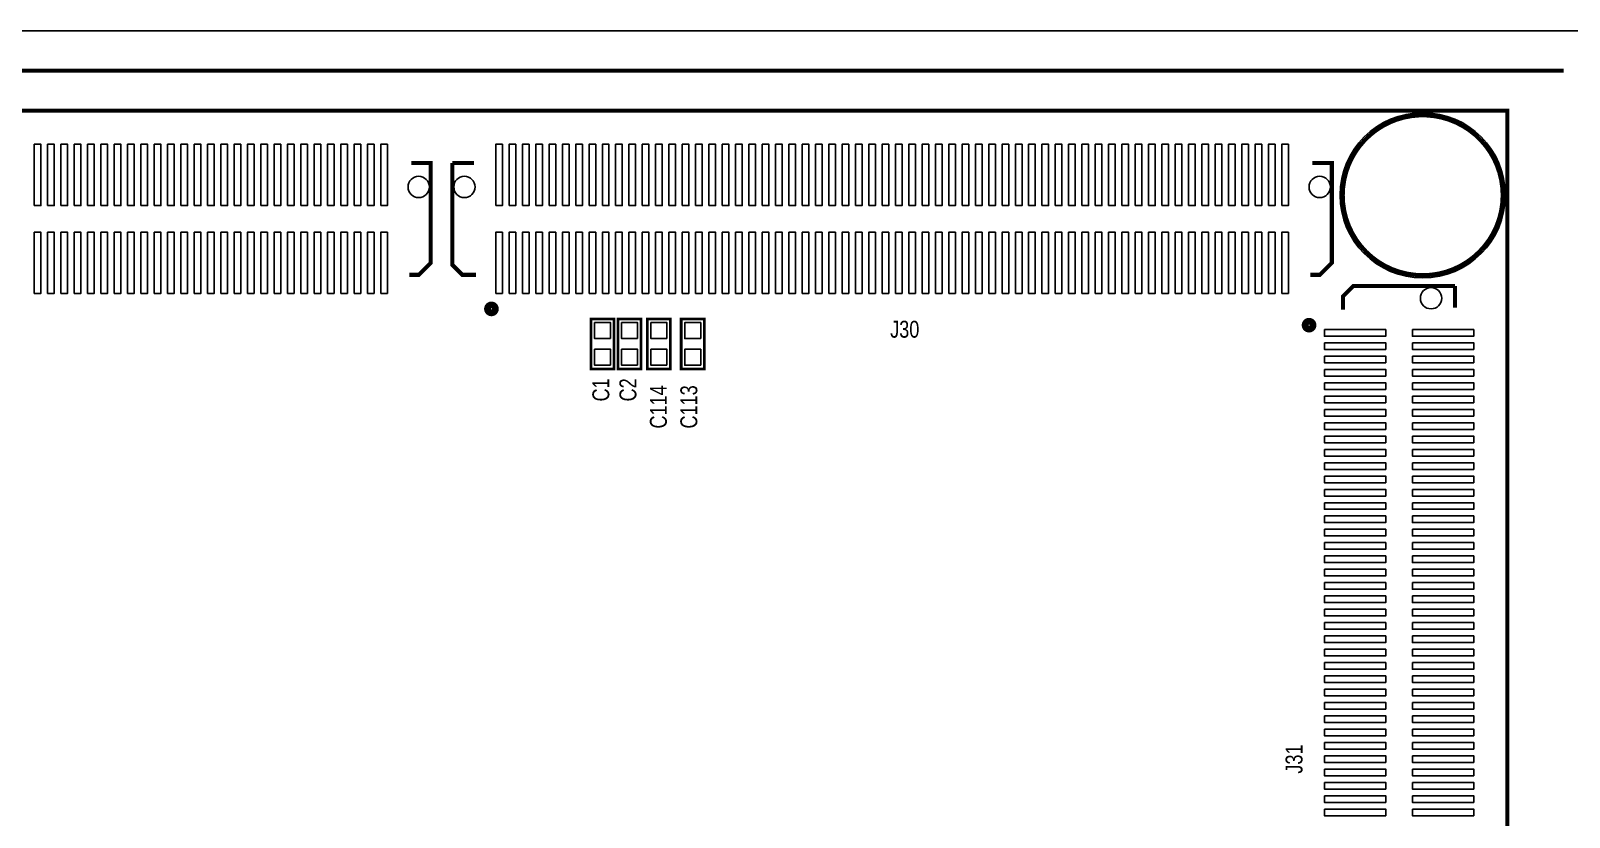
# Model space of a CAD drawing. Extents: x -92 to 135, y -31 to 116.
# Drawn here: x 21.4 to 79.1, y 50.3 to 79.8 of the extents above; entities that cross this region are included whole.
import ezdxf

# ---------------------------------------------------------------- set-up
doc = ezdxf.new("R2010")
doc.units = 0
for name, color, linetype in [('BG_OUTLINE', 2, 'CONTINUOUS'), ('PG_SILKSCREEN_TOP', 5, 'CONTINUOUS'), ('PIN_TOP', 6, 'CONTINUOUS'), ('RD_SILKSCREEN_TOP', 7, 'CONTINUOUS')]:
    doc.layers.add(name, color=color, linetype=linetype)

msp = doc.modelspace()

# ---------------------------------------------------------------- linework, layer by layer
at = {"layer": 'BG_OUTLINE'}
msp.add_lwpolyline([(-91.76385, 79.8195), (98.226118, 79.8195), (130.236214, 79.8195), (134.049262, 79.8195), (134.049262, 22.216872), (128.969262, 22.216872), (128.969262, 12.770612), (134.049262, 12.770612), (134.049262, -18.579592), (130.236214, -18.579592), (98.226118, -18.579592), (49.035208, -18.579592, 1), (49.035208, -23.375874), (52.997608, -23.375874), (52.997608, -25.96007), (51.600608, -28.379674), (40.667686, -28.379674), (40.297608, -28.009596), (40.297608, -18.535396), (37.554408, -18.535396), (37.554408, -30.822138), (37.046154, -31.330392), (-33.161986, -31.330392)], format="xyb", dxfattribs=at)
at = {"layer": 'PG_SILKSCREEN_TOP', "const_width": 0.1524}
for points in [[(-5.679694, 78.32217), (78.931262, 78.32217)], [(35.687, 74.858372), (36.417504, 74.858372), (36.417504, 71.1073), (35.968432, 70.658228), (35.6108, 70.658228)], [(37.227256, 74.858372), (37.227256, 71.033132), (37.60216, 70.658228), (38.11016, 70.658228)], [(37.227256, 74.858372), (38.03396, 74.858372)], [(69.50456, 74.858372), (70.235064, 74.858372), (70.235064, 71.1073), (69.785992, 70.658228), (69.42836, 70.658228)], [(74.858372, 70.235064), (71.033132, 70.235064), (70.658228, 69.86016), (70.658228, 69.35216)], [(74.858372, 70.235064), (74.858372, 69.42836)]]:
    msp.add_lwpolyline(points, dxfattribs=at)
at = {"layer": 'PG_SILKSCREEN_TOP'}
for points, const_width in [([(-3.17754, -3.17754), (76.8223, -3.17754), (76.8223, 76.8223), (-3.17754, 76.8223)], 0.1524), ([(42.431462, 67.124072), (42.431462, 69.003672), (43.295062, 69.003672), (43.295062, 67.124072)], 0.1016), ([(43.447462, 67.124072), (43.447462, 69.003672), (44.311062, 69.003672), (44.311062, 67.124072)], 0.1016), ([(44.54525, 67.124072), (44.54525, 69.003672), (45.40885, 69.003672), (45.40885, 67.124072)], 0.1016), ([(45.81525, 67.124072), (45.81525, 69.003672), (46.67885, 69.003672), (46.67885, 67.124072)], 0.1016)]:
    msp.add_lwpolyline(points, close=True, dxfattribs=dict(at, const_width=const_width))
for points, const_width in [([(76.644754, 73.64476, 1), (70.644906, 73.64486, 1)], 0.1524), ([(38.842442, 69.3801, 1), (38.546278, 69.3801, 1)], 0.254), ([(69.528182, 68.76796, 1), (69.232018, 68.76796, 1)], 0.254)]:
    msp.add_lwpolyline(points, format="xyb", close=True, dxfattribs=dict(at, const_width=const_width))
at = {"layer": 'PIN_TOP'}
for points in [[(21.538692, 73.258172), (21.538692, 75.558142), (21.788628, 75.558142), (21.788628, 73.258172)], [(22.038564, 73.258172), (22.038564, 75.558142), (22.2885, 75.558142), (22.2885, 73.258172)], [(22.53869, 73.258172), (22.53869, 75.558142), (22.788626, 75.558142), (22.788626, 73.258172)], [(23.038562, 73.258172), (23.038562, 75.558142), (23.288498, 75.558142), (23.288498, 73.258172)], [(23.538688, 73.258172), (23.538688, 75.558142), (23.788624, 75.558142), (23.788624, 73.258172)], [(24.03856, 73.258172), (24.03856, 75.558142), (24.288496, 75.558142), (24.288496, 73.258172)], [(24.538686, 73.258172), (24.538686, 75.558142), (24.788622, 75.558142), (24.788622, 73.258172)], [(25.038558, 73.258172), (25.038558, 75.558142), (25.288494, 75.558142), (25.288494, 73.258172)], [(25.538684, 73.258172), (25.538684, 75.558142), (25.78862, 75.558142), (25.78862, 73.258172)], [(26.038556, 73.258172), (26.038556, 75.558142), (26.288492, 75.558142), (26.288492, 73.258172)], [(26.538682, 73.258172), (26.538682, 75.558142), (26.788618, 75.558142), (26.788618, 73.258172)], [(27.038554, 73.258172), (27.038554, 75.558142), (27.28849, 75.558142), (27.28849, 73.258172)], [(27.53868, 73.258172), (27.53868, 75.558142), (27.788616, 75.558142), (27.788616, 73.258172)], [(28.038552, 73.258172), (28.038552, 75.558142), (28.288488, 75.558142), (28.288488, 73.258172)], [(28.538678, 73.258172), (28.538678, 75.558142), (28.788614, 75.558142), (28.788614, 73.258172)], [(29.03855, 73.258172), (29.03855, 75.558142), (29.288486, 75.558142), (29.288486, 73.258172)], [(29.538676, 73.258172), (29.538676, 75.558142), (29.788612, 75.558142), (29.788612, 73.258172)], [(30.038548, 73.258172), (30.038548, 75.558142), (30.288484, 75.558142), (30.288484, 73.258172)], [(30.538674, 73.258172), (30.538674, 75.558142), (30.78861, 75.558142), (30.78861, 73.258172)], [(31.038546, 73.258172), (31.038546, 75.558142), (31.288482, 75.558142), (31.288482, 73.258172)], [(31.538672, 73.258172), (31.538672, 75.558142), (31.788608, 75.558142), (31.788608, 73.258172)], [(32.038544, 73.258172), (32.038544, 75.558142), (32.28848, 75.558142), (32.28848, 73.258172)], [(32.53867, 73.258172), (32.53867, 75.558142), (32.788606, 75.558142), (32.788606, 73.258172)], [(33.038542, 73.258172), (33.038542, 75.558142), (33.288478, 75.558142), (33.288478, 73.258172)], [(33.538668, 73.258172), (33.538668, 75.558142), (33.788604, 75.558142), (33.788604, 73.258172)], [(34.03854, 73.258172), (34.03854, 75.558142), (34.288476, 75.558142), (34.288476, 73.258172)], [(34.538412, 73.258172), (34.538412, 75.558142), (34.788348, 75.558142), (34.788348, 73.258172)], [(38.856412, 73.258172), (38.856412, 75.558142), (39.106348, 75.558142), (39.106348, 73.258172)], [(39.356284, 73.258172), (39.356284, 75.558142), (39.60622, 75.558142), (39.60622, 73.258172)], [(39.856156, 73.258172), (39.856156, 75.558142), (40.106092, 75.558142), (40.106092, 73.258172)], [(40.356282, 73.258172), (40.356282, 75.558142), (40.606218, 75.558142), (40.606218, 73.258172)], [(40.856154, 73.258172), (40.856154, 75.558142), (41.10609, 75.558142), (41.10609, 73.258172)], [(41.35628, 73.258172), (41.35628, 75.558142), (41.606216, 75.558142), (41.606216, 73.258172)], [(41.856152, 73.258172), (41.856152, 75.558142), (42.106088, 75.558142), (42.106088, 73.258172)], [(42.356278, 73.258172), (42.356278, 75.558142), (42.606214, 75.558142), (42.606214, 73.258172)], [(42.85615, 73.258172), (42.85615, 75.558142), (43.106086, 75.558142), (43.106086, 73.258172)], [(43.356276, 73.258172), (43.356276, 75.558142), (43.606212, 75.558142), (43.606212, 73.258172)], [(43.856148, 73.258172), (43.856148, 75.558142), (44.106084, 75.558142), (44.106084, 73.258172)], [(44.356274, 73.258172), (44.356274, 75.558142), (44.60621, 75.558142), (44.60621, 73.258172)], [(44.856146, 73.258172), (44.856146, 75.558142), (45.106082, 75.558142), (45.106082, 73.258172)], [(45.356272, 73.258172), (45.356272, 75.558142), (45.606208, 75.558142), (45.606208, 73.258172)], [(45.856144, 73.258172), (45.856144, 75.558142), (46.10608, 75.558142), (46.10608, 73.258172)], [(46.35627, 73.258172), (46.35627, 75.558142), (46.606206, 75.558142), (46.606206, 73.258172)], [(46.856142, 73.258172), (46.856142, 75.558142), (47.106078, 75.558142), (47.106078, 73.258172)], [(47.356268, 73.258172), (47.356268, 75.558142), (47.606204, 75.558142), (47.606204, 73.258172)], [(47.85614, 73.258172), (47.85614, 75.558142), (48.106076, 75.558142), (48.106076, 73.258172)], [(48.356266, 73.258172), (48.356266, 75.558142), (48.606202, 75.558142), (48.606202, 73.258172)], [(48.856138, 73.258172), (48.856138, 75.558142), (49.106074, 75.558142), (49.106074, 73.258172)], [(49.356264, 73.258172), (49.356264, 75.558142), (49.6062, 75.558142), (49.6062, 73.258172)], [(49.856136, 73.258172), (49.856136, 75.558142), (50.106072, 75.558142), (50.106072, 73.258172)], [(50.356262, 73.258172), (50.356262, 75.558142), (50.606198, 75.558142), (50.606198, 73.258172)], [(50.856134, 73.258172), (50.856134, 75.558142), (51.10607, 75.558142), (51.10607, 73.258172)], [(51.35626, 73.258172), (51.35626, 75.558142), (51.606196, 75.558142), (51.606196, 73.258172)], [(51.856132, 73.258172), (51.856132, 75.558142), (52.106068, 75.558142), (52.106068, 73.258172)], [(52.356258, 73.258172), (52.356258, 75.558142), (52.606194, 75.558142), (52.606194, 73.258172)], [(52.85613, 73.258172), (52.85613, 75.558142), (53.106066, 75.558142), (53.106066, 73.258172)], [(53.356256, 73.258172), (53.356256, 75.558142), (53.606192, 75.558142), (53.606192, 73.258172)], [(53.856128, 73.258172), (53.856128, 75.558142), (54.106064, 75.558142), (54.106064, 73.258172)], [(54.356254, 73.258172), (54.356254, 75.558142), (54.60619, 75.558142), (54.60619, 73.258172)], [(54.856126, 73.258172), (54.856126, 75.558142), (55.106062, 75.558142), (55.106062, 73.258172)], [(55.356252, 73.258172), (55.356252, 75.558142), (55.606188, 75.558142), (55.606188, 73.258172)], [(55.856124, 73.258172), (55.856124, 75.558142), (56.10606, 75.558142), (56.10606, 73.258172)], [(56.35625, 73.258172), (56.35625, 75.558142), (56.606186, 75.558142), (56.606186, 73.258172)], [(56.856122, 73.258172), (56.856122, 75.558142), (57.106058, 75.558142), (57.106058, 73.258172)], [(57.356248, 73.258172), (57.356248, 75.558142), (57.606184, 75.558142), (57.606184, 73.258172)], [(57.85612, 73.258172), (57.85612, 75.558142), (58.106056, 75.558142), (58.106056, 73.258172)], [(58.356246, 73.258172), (58.356246, 75.558142), (58.606182, 75.558142), (58.606182, 73.258172)], [(58.856118, 73.258172), (58.856118, 75.558142), (59.106054, 75.558142), (59.106054, 73.258172)], [(59.356244, 73.258172), (59.356244, 75.558142), (59.60618, 75.558142), (59.60618, 73.258172)], [(59.856116, 73.258172), (59.856116, 75.558142), (60.106052, 75.558142), (60.106052, 73.258172)], [(60.356242, 73.258172), (60.356242, 75.558142), (60.606178, 75.558142), (60.606178, 73.258172)], [(60.856114, 73.258172), (60.856114, 75.558142), (61.10605, 75.558142), (61.10605, 73.258172)], [(61.35624, 73.258172), (61.35624, 75.558142), (61.606176, 75.558142), (61.606176, 73.258172)], [(61.856112, 73.258172), (61.856112, 75.558142), (62.106048, 75.558142), (62.106048, 73.258172)], [(62.356238, 73.258172), (62.356238, 75.558142), (62.606174, 75.558142), (62.606174, 73.258172)], [(62.85611, 73.258172), (62.85611, 75.558142), (63.106046, 75.558142), (63.106046, 73.258172)], [(63.356236, 73.258172), (63.356236, 75.558142), (63.606172, 75.558142), (63.606172, 73.258172)], [(63.856108, 73.258172), (63.856108, 75.558142), (64.106044, 75.558142), (64.106044, 73.258172)], [(64.356234, 73.258172), (64.356234, 75.558142), (64.60617, 75.558142), (64.60617, 73.258172)], [(64.856106, 73.258172), (64.856106, 75.558142), (65.106042, 75.558142), (65.106042, 73.258172)], [(65.356232, 73.258172), (65.356232, 75.558142), (65.606168, 75.558142), (65.606168, 73.258172)], [(65.856104, 73.258172), (65.856104, 75.558142), (66.10604, 75.558142), (66.10604, 73.258172)], [(66.35623, 73.258172), (66.35623, 75.558142), (66.606166, 75.558142), (66.606166, 73.258172)], [(66.856102, 73.258172), (66.856102, 75.558142), (67.106038, 75.558142), (67.106038, 73.258172)], [(67.356228, 73.258172), (67.356228, 75.558142), (67.606164, 75.558142), (67.606164, 73.258172)], [(67.8561, 73.258172), (67.8561, 75.558142), (68.106036, 75.558142), (68.106036, 73.258172)], [(68.355972, 73.258172), (68.355972, 75.558142), (68.605908, 75.558142), (68.605908, 73.258172)], [(21.538692, 69.958204), (21.538692, 72.258174), (21.788628, 72.258174), (21.788628, 69.958204)], [(22.038564, 69.958204), (22.038564, 72.258174), (22.2885, 72.258174), (22.2885, 69.958204)], [(22.53869, 69.958204), (22.53869, 72.258174), (22.788626, 72.258174), (22.788626, 69.958204)], [(23.038562, 69.958204), (23.038562, 72.258174), (23.288498, 72.258174), (23.288498, 69.958204)], [(23.538688, 69.958204), (23.538688, 72.258174), (23.788624, 72.258174), (23.788624, 69.958204)], [(24.03856, 69.958204), (24.03856, 72.258174), (24.288496, 72.258174), (24.288496, 69.958204)], [(24.538686, 69.958204), (24.538686, 72.258174), (24.788622, 72.258174), (24.788622, 69.958204)], [(25.038558, 69.958204), (25.038558, 72.258174), (25.288494, 72.258174), (25.288494, 69.958204)], [(25.538684, 69.958204), (25.538684, 72.258174), (25.78862, 72.258174), (25.78862, 69.958204)], [(26.038556, 69.958204), (26.038556, 72.258174), (26.288492, 72.258174), (26.288492, 69.958204)], [(26.538682, 69.958204), (26.538682, 72.258174), (26.788618, 72.258174), (26.788618, 69.958204)], [(27.038554, 69.958204), (27.038554, 72.258174), (27.28849, 72.258174), (27.28849, 69.958204)], [(27.53868, 69.958204), (27.53868, 72.258174), (27.788616, 72.258174), (27.788616, 69.958204)], [(28.038552, 69.958204), (28.038552, 72.258174), (28.288488, 72.258174), (28.288488, 69.958204)], [(28.538678, 69.958204), (28.538678, 72.258174), (28.788614, 72.258174), (28.788614, 69.958204)], [(29.03855, 69.958204), (29.03855, 72.258174), (29.288486, 72.258174), (29.288486, 69.958204)], [(29.538676, 69.958204), (29.538676, 72.258174), (29.788612, 72.258174), (29.788612, 69.958204)], [(30.038548, 69.958204), (30.038548, 72.258174), (30.288484, 72.258174), (30.288484, 69.958204)], [(30.538674, 69.958204), (30.538674, 72.258174), (30.78861, 72.258174), (30.78861, 69.958204)], [(31.038546, 69.958204), (31.038546, 72.258174), (31.288482, 72.258174), (31.288482, 69.958204)], [(31.538672, 69.958204), (31.538672, 72.258174), (31.788608, 72.258174), (31.788608, 69.958204)], [(32.038544, 69.958204), (32.038544, 72.258174), (32.28848, 72.258174), (32.28848, 69.958204)], [(32.53867, 69.958204), (32.53867, 72.258174), (32.788606, 72.258174), (32.788606, 69.958204)], [(33.038542, 69.958204), (33.038542, 72.258174), (33.288478, 72.258174), (33.288478, 69.958204)], [(33.538668, 69.958204), (33.538668, 72.258174), (33.788604, 72.258174), (33.788604, 69.958204)], [(34.03854, 69.958204), (34.03854, 72.258174), (34.288476, 72.258174), (34.288476, 69.958204)], [(34.538412, 69.958204), (34.538412, 72.258174), (34.788348, 72.258174), (34.788348, 69.958204)], [(38.856412, 69.958204), (38.856412, 72.258174), (39.106348, 72.258174), (39.106348, 69.958204)], [(39.356284, 69.958204), (39.356284, 72.258174), (39.60622, 72.258174), (39.60622, 69.958204)], [(39.856156, 69.958204), (39.856156, 72.258174), (40.106092, 72.258174), (40.106092, 69.958204)], [(40.356282, 69.958204), (40.356282, 72.258174), (40.606218, 72.258174), (40.606218, 69.958204)], [(40.856154, 69.958204), (40.856154, 72.258174), (41.10609, 72.258174), (41.10609, 69.958204)], [(41.35628, 69.958204), (41.35628, 72.258174), (41.606216, 72.258174), (41.606216, 69.958204)], [(41.856152, 69.958204), (41.856152, 72.258174), (42.106088, 72.258174), (42.106088, 69.958204)], [(42.356278, 69.958204), (42.356278, 72.258174), (42.606214, 72.258174), (42.606214, 69.958204)], [(42.85615, 69.958204), (42.85615, 72.258174), (43.106086, 72.258174), (43.106086, 69.958204)], [(43.356276, 69.958204), (43.356276, 72.258174), (43.606212, 72.258174), (43.606212, 69.958204)], [(43.856148, 69.958204), (43.856148, 72.258174), (44.106084, 72.258174), (44.106084, 69.958204)], [(44.356274, 69.958204), (44.356274, 72.258174), (44.60621, 72.258174), (44.60621, 69.958204)], [(44.856146, 69.958204), (44.856146, 72.258174), (45.106082, 72.258174), (45.106082, 69.958204)], [(45.356272, 69.958204), (45.356272, 72.258174), (45.606208, 72.258174), (45.606208, 69.958204)], [(45.856144, 69.958204), (45.856144, 72.258174), (46.10608, 72.258174), (46.10608, 69.958204)], [(46.35627, 69.958204), (46.35627, 72.258174), (46.606206, 72.258174), (46.606206, 69.958204)], [(46.856142, 69.958204), (46.856142, 72.258174), (47.106078, 72.258174), (47.106078, 69.958204)], [(47.356268, 69.958204), (47.356268, 72.258174), (47.606204, 72.258174), (47.606204, 69.958204)], [(47.85614, 69.958204), (47.85614, 72.258174), (48.106076, 72.258174), (48.106076, 69.958204)], [(48.356266, 69.958204), (48.356266, 72.258174), (48.606202, 72.258174), (48.606202, 69.958204)], [(48.856138, 69.958204), (48.856138, 72.258174), (49.106074, 72.258174), (49.106074, 69.958204)], [(49.356264, 69.958204), (49.356264, 72.258174), (49.6062, 72.258174), (49.6062, 69.958204)], [(49.856136, 69.958204), (49.856136, 72.258174), (50.106072, 72.258174), (50.106072, 69.958204)], [(50.356262, 69.958204), (50.356262, 72.258174), (50.606198, 72.258174), (50.606198, 69.958204)], [(50.856134, 69.958204), (50.856134, 72.258174), (51.10607, 72.258174), (51.10607, 69.958204)], [(51.35626, 69.958204), (51.35626, 72.258174), (51.606196, 72.258174), (51.606196, 69.958204)], [(51.856132, 69.958204), (51.856132, 72.258174), (52.106068, 72.258174), (52.106068, 69.958204)], [(52.356258, 69.958204), (52.356258, 72.258174), (52.606194, 72.258174), (52.606194, 69.958204)], [(52.85613, 69.958204), (52.85613, 72.258174), (53.106066, 72.258174), (53.106066, 69.958204)], [(53.356256, 69.958204), (53.356256, 72.258174), (53.606192, 72.258174), (53.606192, 69.958204)], [(53.856128, 69.958204), (53.856128, 72.258174), (54.106064, 72.258174), (54.106064, 69.958204)], [(54.356254, 69.958204), (54.356254, 72.258174), (54.60619, 72.258174), (54.60619, 69.958204)], [(54.856126, 69.958204), (54.856126, 72.258174), (55.106062, 72.258174), (55.106062, 69.958204)], [(55.356252, 69.958204), (55.356252, 72.258174), (55.606188, 72.258174), (55.606188, 69.958204)], [(55.856124, 69.958204), (55.856124, 72.258174), (56.10606, 72.258174), (56.10606, 69.958204)], [(56.35625, 69.958204), (56.35625, 72.258174), (56.606186, 72.258174), (56.606186, 69.958204)], [(56.856122, 69.958204), (56.856122, 72.258174), (57.106058, 72.258174), (57.106058, 69.958204)], [(57.356248, 69.958204), (57.356248, 72.258174), (57.606184, 72.258174), (57.606184, 69.958204)], [(57.85612, 69.958204), (57.85612, 72.258174), (58.106056, 72.258174), (58.106056, 69.958204)], [(58.356246, 69.958204), (58.356246, 72.258174), (58.606182, 72.258174), (58.606182, 69.958204)], [(58.856118, 69.958204), (58.856118, 72.258174), (59.106054, 72.258174), (59.106054, 69.958204)], [(59.356244, 69.958204), (59.356244, 72.258174), (59.60618, 72.258174), (59.60618, 69.958204)], [(59.856116, 69.958204), (59.856116, 72.258174), (60.106052, 72.258174), (60.106052, 69.958204)], [(60.356242, 69.958204), (60.356242, 72.258174), (60.606178, 72.258174), (60.606178, 69.958204)], [(60.856114, 69.958204), (60.856114, 72.258174), (61.10605, 72.258174), (61.10605, 69.958204)], [(61.35624, 69.958204), (61.35624, 72.258174), (61.606176, 72.258174), (61.606176, 69.958204)], [(61.856112, 69.958204), (61.856112, 72.258174), (62.106048, 72.258174), (62.106048, 69.958204)], [(62.356238, 69.958204), (62.356238, 72.258174), (62.606174, 72.258174), (62.606174, 69.958204)], [(62.85611, 69.958204), (62.85611, 72.258174), (63.106046, 72.258174), (63.106046, 69.958204)], [(63.356236, 69.958204), (63.356236, 72.258174), (63.606172, 72.258174), (63.606172, 69.958204)], [(63.856108, 69.958204), (63.856108, 72.258174), (64.106044, 72.258174), (64.106044, 69.958204)], [(64.356234, 69.958204), (64.356234, 72.258174), (64.60617, 72.258174), (64.60617, 69.958204)], [(64.856106, 69.958204), (64.856106, 72.258174), (65.106042, 72.258174), (65.106042, 69.958204)], [(65.356232, 69.958204), (65.356232, 72.258174), (65.606168, 72.258174), (65.606168, 69.958204)], [(65.856104, 69.958204), (65.856104, 72.258174), (66.10604, 72.258174), (66.10604, 69.958204)], [(66.35623, 69.958204), (66.35623, 72.258174), (66.606166, 72.258174), (66.606166, 69.958204)], [(66.856102, 69.958204), (66.856102, 72.258174), (67.106038, 72.258174), (67.106038, 69.958204)], [(67.356228, 69.958204), (67.356228, 72.258174), (67.606164, 72.258174), (67.606164, 69.958204)], [(67.8561, 69.958204), (67.8561, 72.258174), (68.106036, 72.258174), (68.106036, 69.958204)], [(68.355972, 69.958204), (68.355972, 72.258174), (68.605908, 72.258174), (68.605908, 69.958204)], [(43.163236, 68.26377), (42.563288, 68.26377), (42.563288, 68.863718), (43.163236, 68.863718)], [(44.179236, 68.26377), (43.579288, 68.26377), (43.579288, 68.863718), (44.179236, 68.863718)], [(45.277024, 68.26377), (44.677076, 68.26377), (44.677076, 68.863718), (45.277024, 68.863718)], [(46.547024, 68.26377), (45.947076, 68.26377), (45.947076, 68.863718), (46.547024, 68.863718)], [(69.958331, 68.605908), (72.258301, 68.605908), (72.258301, 68.355972), (69.958331, 68.355972)], [(73.258299, 68.605908), (75.558269, 68.605908), (75.558269, 68.355972), (73.258299, 68.355972)], [(43.163236, 67.264026), (42.563288, 67.264026), (42.563288, 67.863974), (43.163236, 67.863974)], [(44.179236, 67.264026), (43.579288, 67.264026), (43.579288, 67.863974), (44.179236, 67.863974)], [(45.277024, 67.264026), (44.677076, 67.264026), (44.677076, 67.863974), (45.277024, 67.863974)], [(46.547024, 67.264026), (45.947076, 67.264026), (45.947076, 67.863974), (46.547024, 67.863974)], [(69.958331, 68.106036), (72.258301, 68.106036), (72.258301, 67.8561), (69.958331, 67.8561)], [(69.958331, 67.606164), (72.258301, 67.606164), (72.258301, 67.356228), (69.958331, 67.356228)], [(73.258299, 68.106036), (75.558269, 68.106036), (75.558269, 67.8561), (73.258299, 67.8561)], [(73.258299, 67.606164), (75.558269, 67.606164), (75.558269, 67.356228), (73.258299, 67.356228)], [(69.958331, 67.106038), (72.258301, 67.106038), (72.258301, 66.856102), (69.958331, 66.856102)], [(73.258299, 67.106038), (75.558269, 67.106038), (75.558269, 66.856102), (73.258299, 66.856102)], [(69.958331, 66.606166), (72.258301, 66.606166), (72.258301, 66.35623), (69.958331, 66.35623)], [(73.258299, 66.606166), (75.558269, 66.606166), (75.558269, 66.35623), (73.258299, 66.35623)], [(69.958331, 66.10604), (72.258301, 66.10604), (72.258301, 65.856104), (69.958331, 65.856104)], [(73.258299, 66.10604), (75.558269, 66.10604), (75.558269, 65.856104), (73.258299, 65.856104)], [(69.958331, 65.606168), (72.258301, 65.606168), (72.258301, 65.356232), (69.958331, 65.356232)], [(73.258299, 65.606168), (75.558269, 65.606168), (75.558269, 65.356232), (73.258299, 65.356232)], [(69.958331, 65.106042), (72.258301, 65.106042), (72.258301, 64.856106), (69.958331, 64.856106)], [(73.258299, 65.106042), (75.558269, 65.106042), (75.558269, 64.856106), (73.258299, 64.856106)], [(69.958331, 64.60617), (72.258301, 64.60617), (72.258301, 64.356234), (69.958331, 64.356234)], [(69.958331, 64.106044), (72.258301, 64.106044), (72.258301, 63.856108), (69.958331, 63.856108)], [(73.258299, 64.60617), (75.558269, 64.60617), (75.558269, 64.356234), (73.258299, 64.356234)], [(73.258299, 64.106044), (75.558269, 64.106044), (75.558269, 63.856108), (73.258299, 63.856108)], [(69.958331, 63.606172), (72.258301, 63.606172), (72.258301, 63.356236), (69.958331, 63.356236)], [(73.258299, 63.606172), (75.558269, 63.606172), (75.558269, 63.356236), (73.258299, 63.356236)], [(69.958331, 63.106046), (72.258301, 63.106046), (72.258301, 62.85611), (69.958331, 62.85611)], [(73.258299, 63.106046), (75.558269, 63.106046), (75.558269, 62.85611), (73.258299, 62.85611)], [(69.958331, 62.606174), (72.258301, 62.606174), (72.258301, 62.356238), (69.958331, 62.356238)], [(73.258299, 62.606174), (75.558269, 62.606174), (75.558269, 62.356238), (73.258299, 62.356238)], [(69.958331, 62.106048), (72.258301, 62.106048), (72.258301, 61.856112), (69.958331, 61.856112)], [(73.258299, 62.106048), (75.558269, 62.106048), (75.558269, 61.856112), (73.258299, 61.856112)], [(69.958331, 61.606176), (72.258301, 61.606176), (72.258301, 61.35624), (69.958331, 61.35624)], [(73.258299, 61.606176), (75.558269, 61.606176), (75.558269, 61.35624), (73.258299, 61.35624)], [(69.958331, 61.10605), (72.258301, 61.10605), (72.258301, 60.856114), (69.958331, 60.856114)], [(73.258299, 61.10605), (75.558269, 61.10605), (75.558269, 60.856114), (73.258299, 60.856114)], [(69.958331, 60.606178), (72.258301, 60.606178), (72.258301, 60.356242), (69.958331, 60.356242)], [(69.958331, 60.106052), (72.258301, 60.106052), (72.258301, 59.856116), (69.958331, 59.856116)], [(73.258299, 60.606178), (75.558269, 60.606178), (75.558269, 60.356242), (73.258299, 60.356242)], [(73.258299, 60.106052), (75.558269, 60.106052), (75.558269, 59.856116), (73.258299, 59.856116)], [(69.958331, 59.60618), (72.258301, 59.60618), (72.258301, 59.356244), (69.958331, 59.356244)], [(73.258299, 59.60618), (75.558269, 59.60618), (75.558269, 59.356244), (73.258299, 59.356244)], [(69.958331, 59.106054), (72.258301, 59.106054), (72.258301, 58.856118), (69.958331, 58.856118)], [(73.258299, 59.106054), (75.558269, 59.106054), (75.558269, 58.856118), (73.258299, 58.856118)], [(69.958331, 58.606182), (72.258301, 58.606182), (72.258301, 58.356246), (69.958331, 58.356246)], [(73.258299, 58.606182), (75.558269, 58.606182), (75.558269, 58.356246), (73.258299, 58.356246)], [(69.958331, 58.106056), (72.258301, 58.106056), (72.258301, 57.85612), (69.958331, 57.85612)], [(73.258299, 58.106056), (75.558269, 58.106056), (75.558269, 57.85612), (73.258299, 57.85612)], [(69.958331, 57.606184), (72.258301, 57.606184), (72.258301, 57.356248), (69.958331, 57.356248)], [(73.258299, 57.606184), (75.558269, 57.606184), (75.558269, 57.356248), (73.258299, 57.356248)], [(69.958331, 57.106058), (72.258301, 57.106058), (72.258301, 56.856122), (69.958331, 56.856122)], [(69.958331, 56.606186), (72.258301, 56.606186), (72.258301, 56.35625), (69.958331, 56.35625)], [(73.258299, 57.106058), (75.558269, 57.106058), (75.558269, 56.856122), (73.258299, 56.856122)], [(73.258299, 56.606186), (75.558269, 56.606186), (75.558269, 56.35625), (73.258299, 56.35625)], [(69.958331, 56.10606), (72.258301, 56.10606), (72.258301, 55.856124), (69.958331, 55.856124)], [(73.258299, 56.10606), (75.558269, 56.10606), (75.558269, 55.856124), (73.258299, 55.856124)], [(69.958331, 55.606188), (72.258301, 55.606188), (72.258301, 55.356252), (69.958331, 55.356252)], [(73.258299, 55.606188), (75.558269, 55.606188), (75.558269, 55.356252), (73.258299, 55.356252)], [(69.958331, 55.106062), (72.258301, 55.106062), (72.258301, 54.856126), (69.958331, 54.856126)], [(73.258299, 55.106062), (75.558269, 55.106062), (75.558269, 54.856126), (73.258299, 54.856126)], [(69.958331, 54.60619), (72.258301, 54.60619), (72.258301, 54.356254), (69.958331, 54.356254)], [(73.258299, 54.60619), (75.558269, 54.60619), (75.558269, 54.356254), (73.258299, 54.356254)], [(69.958331, 54.106064), (72.258301, 54.106064), (72.258301, 53.856128), (69.958331, 53.856128)], [(73.258299, 54.106064), (75.558269, 54.106064), (75.558269, 53.856128), (73.258299, 53.856128)], [(69.958331, 53.606192), (72.258301, 53.606192), (72.258301, 53.356256), (69.958331, 53.356256)], [(73.258299, 53.606192), (75.558269, 53.606192), (75.558269, 53.356256), (73.258299, 53.356256)], [(69.958331, 53.106066), (72.258301, 53.106066), (72.258301, 52.85613), (69.958331, 52.85613)], [(69.958331, 52.606194), (72.258301, 52.606194), (72.258301, 52.356258), (69.958331, 52.356258)], [(73.258299, 53.106066), (75.558269, 53.106066), (75.558269, 52.85613), (73.258299, 52.85613)], [(73.258299, 52.606194), (75.558269, 52.606194), (75.558269, 52.356258), (73.258299, 52.356258)], [(69.958331, 52.106068), (72.258301, 52.106068), (72.258301, 51.856132), (69.958331, 51.856132)], [(73.258299, 52.106068), (75.558269, 52.106068), (75.558269, 51.856132), (73.258299, 51.856132)], [(69.958331, 51.606196), (72.258301, 51.606196), (72.258301, 51.35626), (69.958331, 51.35626)], [(73.258299, 51.606196), (75.558269, 51.606196), (75.558269, 51.35626), (73.258299, 51.35626)], [(69.958331, 51.10607), (72.258301, 51.10607), (72.258301, 50.856134), (69.958331, 50.856134)], [(73.258299, 51.10607), (75.558269, 51.10607), (75.558269, 50.856134), (73.258299, 50.856134)], [(69.958331, 50.606198), (72.258301, 50.606198), (72.258301, 50.356262), (69.958331, 50.356262)], [(73.258299, 50.606198), (75.558269, 50.606198), (75.558269, 50.356262), (73.258299, 50.356262)]]:
    msp.add_lwpolyline(points, close=True, dxfattribs=at)
for centre, radius in [((73.64476, 73.64476), 3.099943), ((35.963606, 73.958196), 0.40005), ((37.681154, 73.958196), 0.40005), ((69.781166, 73.958196), 0.40005), ((73.958196, 69.781166), 0.40005)]:
    msp.add_circle(centre, radius, dxfattribs=at)

# ---------------------------------------------------------------- texts
at = {"layer": 'RD_SILKSCREEN_TOP', "width": 0.8}
msp.add_text('J30', height=0.635, dxfattribs=at).set_placement((53.658262, 68.298822))
for s, p in [('C1', (43.117262, 65.904872)), ('C2', (44.133262, 65.904872)), ('C114', (45.276262, 64.888872)), ('C113', (46.419262, 64.888872)), ('J31', (69.133212, 51.934872))]:
    msp.add_text(s, height=0.635, rotation=90, dxfattribs=at).set_placement(p)

doc.saveas('drawing.dxf')
